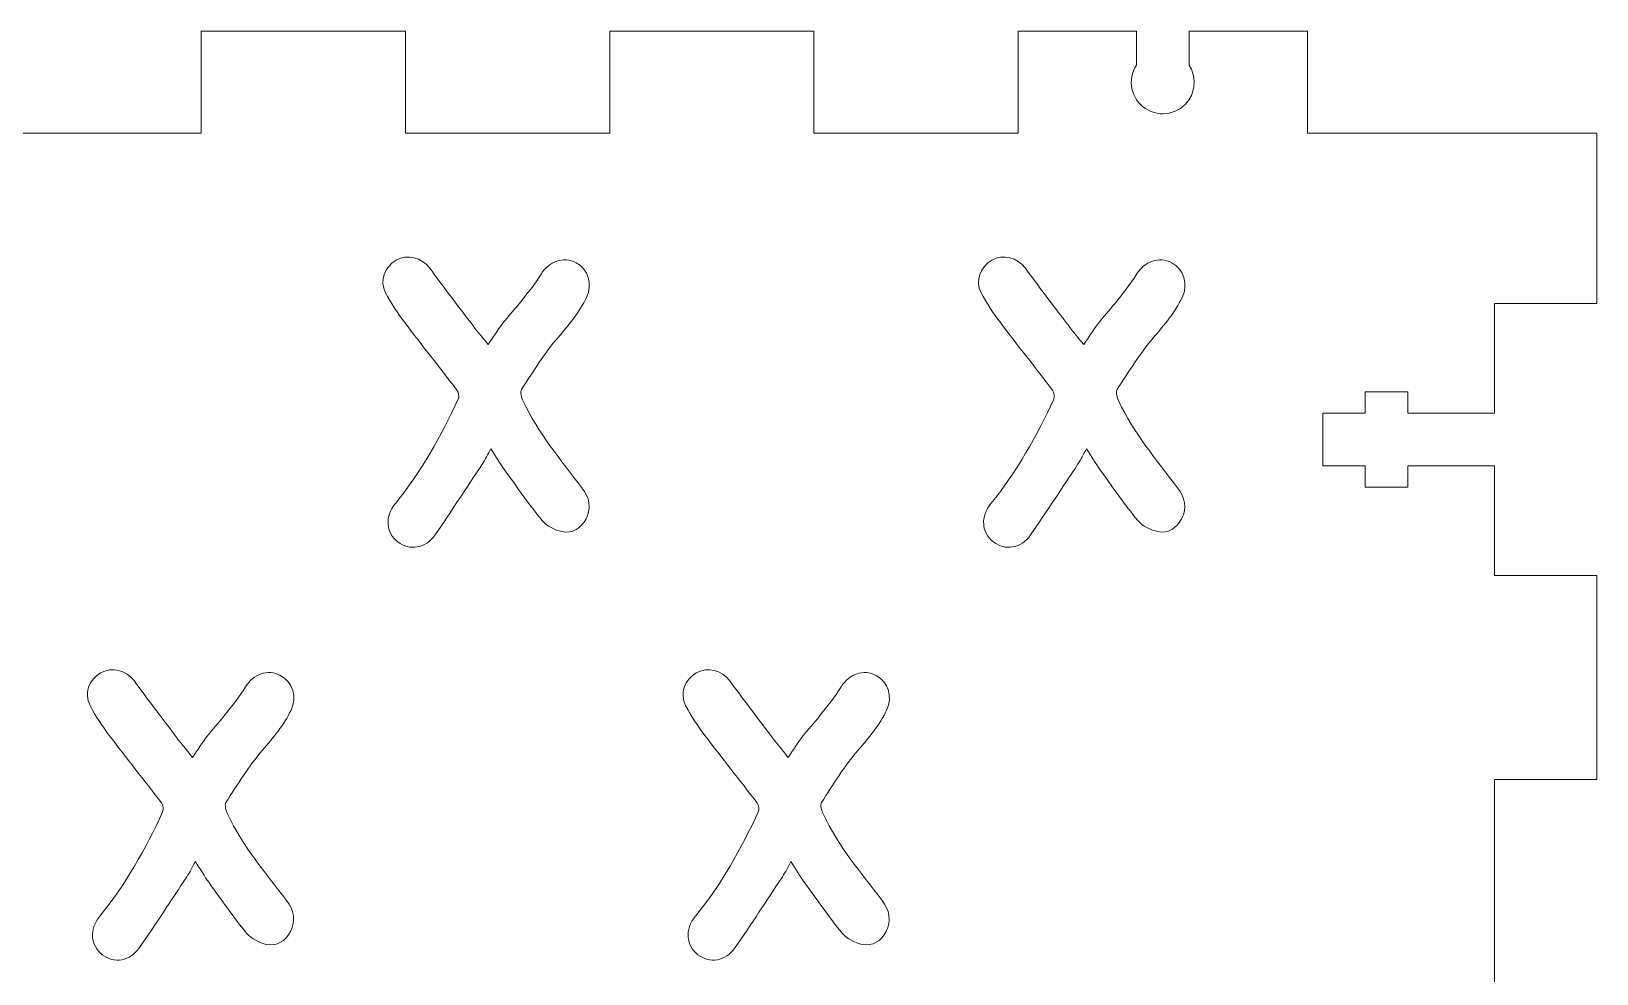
# Model space of a CAD drawing. Header units: inches. Extents: x 5 to 205, y 106 to 206.
# Drawn here: x 113.1 to 205.1, y 150.6 to 206 of the extents above; entities that cross this region are included whole.
import ezdxf

# ---------------------------------------------------------------- set-up
doc = ezdxf.new("R2010")
doc.units = ezdxf.units.IN
doc.header["$MEASUREMENT"] = 0

# ---------------------------------------------------------------- blocks, each defined once
blk = doc.blocks.new('block 132')
at = {"color": 7, "lineweight": 15, "true_color": 0xffffff}
blk.add_open_spline([(136.542, 192.078), (136.078, 192.698), (135.245, 192.906), (134.577, 192.53)], degree=3, dxfattribs=at)
blk = doc.blocks.new('block 133')
at = {"color": 7, "lineweight": 15, "true_color": 0xffffff}
blk.add_open_spline([(134.577, 192.53), (133.904, 192.154), (133.587, 191.313), (133.955, 190.621)], degree=3, dxfattribs=at)
blk = doc.blocks.new('block 134')
at = {"color": 7, "lineweight": 15, "true_color": 0xffffff}
blk.add_open_spline([(133.955, 190.621), (134.272, 190.001), (134.672, 189.416), (135.088, 188.86)], degree=3, dxfattribs=at)
blk = doc.blocks.new('block 135')
at = {"color": 7, "lineweight": 15, "true_color": 0xffffff}
blk.add_open_spline([(135.088, 188.86), (136.091, 187.525), (137.143, 186.221), (138.152, 184.889)], degree=3, dxfattribs=at)
blk = doc.blocks.new('block 136')
at = {"color": 7, "lineweight": 15, "true_color": 0xffffff}
blk.add_open_spline([(138.152, 184.889), (138.248, 184.761), (138.292, 184.5), (138.225, 184.359)], degree=3, dxfattribs=at)
blk = doc.blocks.new('block 137')
at = {"color": 7, "lineweight": 15, "true_color": 0xffffff}
blk.add_open_spline([(138.225, 184.359), (137.212, 182.179), (136.054, 180.093), (134.533, 178.228)], degree=3, dxfattribs=at)
blk = doc.blocks.new('block 138')
at = {"color": 7, "lineweight": 15, "true_color": 0xffffff}
blk.add_open_spline([(134.533, 178.228), (133.9, 177.461), (133.976, 176.502), (134.676, 175.964)], degree=3, dxfattribs=at)
blk = doc.blocks.new('block 139')
at = {"color": 7, "lineweight": 15, "true_color": 0xffffff}
blk.add_open_spline([(134.676, 175.964), (135.373, 175.429), (136.301, 175.573), (136.862, 176.378)], degree=3, dxfattribs=at)
blk = doc.blocks.new('block 140')
at = {"color": 7, "lineweight": 15, "true_color": 0xffffff}
blk.add_open_spline([(136.862, 176.378), (137.812, 177.754), (138.725, 179.158), (139.646, 180.549)], degree=3, dxfattribs=at)
blk = doc.blocks.new('block 141')
at = {"color": 7, "lineweight": 15, "true_color": 0xffffff}
blk.add_open_spline([(139.646, 180.549), (139.826, 180.82), (139.962, 181.112), (140.146, 181.442)], degree=3, dxfattribs=at)
blk = doc.blocks.new('block 142')
at = {"color": 7, "lineweight": 15, "true_color": 0xffffff}
blk.add_open_spline([(140.146, 181.442), (140.442, 180.98), (140.679, 180.577), (140.947, 180.206)], degree=3, dxfattribs=at)
blk = doc.blocks.new('block 143')
at = {"color": 7, "lineweight": 15, "true_color": 0xffffff}
blk.add_open_spline([(140.947, 180.206), (141.67, 179.203), (142.373, 178.179), (143.161, 177.226)], degree=3, dxfattribs=at)
blk = doc.blocks.new('block 144')
at = {"color": 7, "lineweight": 15, "true_color": 0xffffff}
blk.add_open_spline([(143.161, 177.226), (143.433, 176.901), (143.91, 176.658), (144.335, 176.57)], degree=3, dxfattribs=at)
blk = doc.blocks.new('block 145')
at = {"color": 7, "lineweight": 15, "true_color": 0xffffff}
blk.add_open_spline([(144.335, 176.57), (144.939, 176.442), (145.447, 176.77), (145.736, 177.324)], degree=3, dxfattribs=at)
blk = doc.blocks.new('block 146')
at = {"color": 7, "lineweight": 15, "true_color": 0xffffff}
blk.add_open_spline([(145.736, 177.324), (146.068, 177.975), (145.936, 178.582), (145.499, 179.154)], degree=3, dxfattribs=at)
blk = doc.blocks.new('block 147')
at = {"color": 7, "lineweight": 15, "true_color": 0xffffff}
blk.add_open_spline([(145.499, 179.154), (144.253, 180.783), (142.925, 182.361), (142.039, 184.242)], degree=3, dxfattribs=at)
blk = doc.blocks.new('block 148')
at = {"color": 7, "lineweight": 15, "true_color": 0xffffff}
blk.add_open_spline([(142.039, 184.242), (141.943, 184.443), (141.851, 184.776), (141.943, 184.921)], degree=3, dxfattribs=at)
blk = doc.blocks.new('block 149')
at = {"color": 7, "lineweight": 15, "true_color": 0xffffff}
blk.add_open_spline([(141.943, 184.921), (142.628, 185.972), (143.285, 187.049), (144.09, 187.991)], degree=3, dxfattribs=at)
blk = doc.blocks.new('block 150')
at = {"color": 7, "lineweight": 15, "true_color": 0xffffff}
blk.add_open_spline([(144.09, 187.991), (144.731, 188.735), (145.348, 189.459), (145.767, 190.342)], degree=3, dxfattribs=at)
blk = doc.blocks.new('block 151')
at = {"color": 7, "lineweight": 15, "true_color": 0xffffff}
blk.add_open_spline([(145.767, 190.342), (146.139, 191.117), (145.875, 191.992), (145.159, 192.379)], degree=3, dxfattribs=at)
blk = doc.blocks.new('block 152')
at = {"color": 7, "lineweight": 15, "true_color": 0xffffff}
blk.add_open_spline([(145.159, 192.379), (144.406, 192.778), (143.553, 192.459), (143.093, 191.707)], degree=3, dxfattribs=at)
blk = doc.blocks.new('block 153')
at = {"color": 7, "lineweight": 15, "true_color": 0xffffff}
blk.add_open_spline([(143.093, 191.707), (142.72, 191.105), (142.264, 190.553), (141.823, 189.993)], degree=3, dxfattribs=at)
blk = doc.blocks.new('block 154')
at = {"color": 7, "lineweight": 15, "true_color": 0xffffff}
blk.add_open_spline([(141.823, 189.993), (141.507, 189.588), (141.146, 189.215), (140.83, 188.803)], degree=3, dxfattribs=at)
blk = doc.blocks.new('block 155')
at = {"color": 7, "lineweight": 15, "true_color": 0xffffff}
blk.add_open_spline([(140.83, 188.803), (140.543, 188.416), (140.282, 188.006), (139.981, 187.566)], degree=3, dxfattribs=at)
blk = doc.blocks.new('block 156')
at = {"color": 7, "lineweight": 15, "true_color": 0xffffff}
blk.add_open_spline([(139.981, 187.566), (139.6, 188.047), (139.257, 188.456), (138.941, 188.88)], degree=3, dxfattribs=at)
blk = doc.blocks.new('block 157')
at = {"color": 7, "lineweight": 15, "true_color": 0xffffff}
blk.add_open_spline([(138.941, 188.88), (138.136, 189.941), (137.323, 191.008), (136.542, 192.078)], degree=3, dxfattribs=at)
blk = doc.blocks.new('block 158')
at = {"color": 7, "lineweight": 15, "true_color": 0xffffff}
blk.add_open_spline([(171.542, 192.078), (171.078, 192.698), (170.245, 192.906), (169.577, 192.53)], degree=3, dxfattribs=at)
blk = doc.blocks.new('block 159')
at = {"color": 7, "lineweight": 15, "true_color": 0xffffff}
blk.add_open_spline([(169.577, 192.53), (168.904, 192.154), (168.587, 191.313), (168.955, 190.621)], degree=3, dxfattribs=at)
blk = doc.blocks.new('block 160')
at = {"color": 7, "lineweight": 15, "true_color": 0xffffff}
blk.add_open_spline([(168.955, 190.621), (169.272, 190.001), (169.672, 189.416), (170.088, 188.86)], degree=3, dxfattribs=at)
blk = doc.blocks.new('block 161')
at = {"color": 7, "lineweight": 15, "true_color": 0xffffff}
blk.add_open_spline([(170.088, 188.86), (171.091, 187.525), (172.143, 186.221), (173.152, 184.889)], degree=3, dxfattribs=at)
blk = doc.blocks.new('block 162')
at = {"color": 7, "lineweight": 15, "true_color": 0xffffff}
blk.add_open_spline([(173.152, 184.889), (173.248, 184.761), (173.292, 184.5), (173.225, 184.359)], degree=3, dxfattribs=at)
blk = doc.blocks.new('block 163')
at = {"color": 7, "lineweight": 15, "true_color": 0xffffff}
blk.add_open_spline([(173.225, 184.359), (172.212, 182.179), (171.054, 180.093), (169.533, 178.228)], degree=3, dxfattribs=at)
blk = doc.blocks.new('block 164')
at = {"color": 7, "lineweight": 15, "true_color": 0xffffff}
blk.add_open_spline([(169.533, 178.228), (168.9, 177.461), (168.976, 176.502), (169.676, 175.964)], degree=3, dxfattribs=at)
blk = doc.blocks.new('block 165')
at = {"color": 7, "lineweight": 15, "true_color": 0xffffff}
blk.add_open_spline([(169.676, 175.964), (170.373, 175.429), (171.301, 175.573), (171.862, 176.378)], degree=3, dxfattribs=at)
blk = doc.blocks.new('block 166')
at = {"color": 7, "lineweight": 15, "true_color": 0xffffff}
blk.add_open_spline([(171.862, 176.378), (172.812, 177.754), (173.725, 179.158), (174.646, 180.549)], degree=3, dxfattribs=at)
blk = doc.blocks.new('block 167')
at = {"color": 7, "lineweight": 15, "true_color": 0xffffff}
blk.add_open_spline([(174.646, 180.549), (174.826, 180.82), (174.962, 181.112), (175.146, 181.442)], degree=3, dxfattribs=at)
blk = doc.blocks.new('block 168')
at = {"color": 7, "lineweight": 15, "true_color": 0xffffff}
blk.add_open_spline([(175.146, 181.442), (175.442, 180.98), (175.679, 180.577), (175.947, 180.206)], degree=3, dxfattribs=at)
blk = doc.blocks.new('block 169')
at = {"color": 7, "lineweight": 15, "true_color": 0xffffff}
blk.add_open_spline([(175.947, 180.206), (176.67, 179.203), (177.373, 178.179), (178.161, 177.226)], degree=3, dxfattribs=at)
blk = doc.blocks.new('block 170')
at = {"color": 7, "lineweight": 15, "true_color": 0xffffff}
blk.add_open_spline([(178.161, 177.226), (178.433, 176.901), (178.91, 176.658), (179.335, 176.57)], degree=3, dxfattribs=at)
blk = doc.blocks.new('block 171')
at = {"color": 7, "lineweight": 15, "true_color": 0xffffff}
blk.add_open_spline([(179.335, 176.57), (179.939, 176.442), (180.447, 176.77), (180.736, 177.324)], degree=3, dxfattribs=at)
blk = doc.blocks.new('block 172')
at = {"color": 7, "lineweight": 15, "true_color": 0xffffff}
blk.add_open_spline([(180.736, 177.324), (181.068, 177.975), (180.936, 178.582), (180.499, 179.154)], degree=3, dxfattribs=at)
blk = doc.blocks.new('block 173')
at = {"color": 7, "lineweight": 15, "true_color": 0xffffff}
blk.add_open_spline([(180.499, 179.154), (179.253, 180.783), (177.925, 182.361), (177.039, 184.242)], degree=3, dxfattribs=at)
blk = doc.blocks.new('block 174')
at = {"color": 7, "lineweight": 15, "true_color": 0xffffff}
blk.add_open_spline([(177.039, 184.242), (176.943, 184.443), (176.851, 184.776), (176.943, 184.921)], degree=3, dxfattribs=at)
blk = doc.blocks.new('block 175')
at = {"color": 7, "lineweight": 15, "true_color": 0xffffff}
blk.add_open_spline([(176.943, 184.921), (177.628, 185.972), (178.285, 187.049), (179.09, 187.991)], degree=3, dxfattribs=at)
blk = doc.blocks.new('block 176')
at = {"color": 7, "lineweight": 15, "true_color": 0xffffff}
blk.add_open_spline([(179.09, 187.991), (179.731, 188.735), (180.348, 189.459), (180.767, 190.342)], degree=3, dxfattribs=at)
blk = doc.blocks.new('block 177')
at = {"color": 7, "lineweight": 15, "true_color": 0xffffff}
blk.add_open_spline([(180.767, 190.342), (181.139, 191.117), (180.875, 191.992), (180.159, 192.379)], degree=3, dxfattribs=at)
blk = doc.blocks.new('block 178')
at = {"color": 7, "lineweight": 15, "true_color": 0xffffff}
blk.add_open_spline([(180.159, 192.379), (179.406, 192.778), (178.553, 192.459), (178.093, 191.707)], degree=3, dxfattribs=at)
blk = doc.blocks.new('block 179')
at = {"color": 7, "lineweight": 15, "true_color": 0xffffff}
blk.add_open_spline([(178.093, 191.707), (177.72, 191.105), (177.264, 190.553), (176.823, 189.993)], degree=3, dxfattribs=at)
blk = doc.blocks.new('block 180')
at = {"color": 7, "lineweight": 15, "true_color": 0xffffff}
blk.add_open_spline([(176.823, 189.993), (176.507, 189.588), (176.146, 189.215), (175.83, 188.803)], degree=3, dxfattribs=at)
blk = doc.blocks.new('block 181')
at = {"color": 7, "lineweight": 15, "true_color": 0xffffff}
blk.add_open_spline([(175.83, 188.803), (175.543, 188.416), (175.282, 188.006), (174.981, 187.566)], degree=3, dxfattribs=at)
blk = doc.blocks.new('block 182')
at = {"color": 7, "lineweight": 15, "true_color": 0xffffff}
blk.add_open_spline([(174.981, 187.566), (174.6, 188.047), (174.257, 188.456), (173.941, 188.88)], degree=3, dxfattribs=at)
blk = doc.blocks.new('block 183')
at = {"color": 7, "lineweight": 15, "true_color": 0xffffff}
blk.add_open_spline([(173.941, 188.88), (173.136, 189.941), (172.323, 191.008), (171.542, 192.078)], degree=3, dxfattribs=at)
blk = doc.blocks.new('block 236')
at = {"color": 7, "lineweight": 15, "true_color": 0xffffff}
blk.add_open_spline([(119.175, 167.807), (118.712, 168.427), (117.879, 168.636), (117.21, 168.259)], degree=3, dxfattribs=at)
blk = doc.blocks.new('block 237')
at = {"color": 7, "lineweight": 15, "true_color": 0xffffff}
blk.add_open_spline([(117.21, 168.259), (116.537, 167.884), (116.221, 167.043), (116.589, 166.351)], degree=3, dxfattribs=at)
blk = doc.blocks.new('block 238')
at = {"color": 7, "lineweight": 15, "true_color": 0xffffff}
blk.add_open_spline([(116.589, 166.351), (116.906, 165.731), (117.305, 165.145), (117.722, 164.589)], degree=3, dxfattribs=at)
blk = doc.blocks.new('block 239')
at = {"color": 7, "lineweight": 15, "true_color": 0xffffff}
blk.add_open_spline([(117.722, 164.589), (118.724, 163.255), (119.777, 161.951), (120.786, 160.619)], degree=3, dxfattribs=at)
blk = doc.blocks.new('block 240')
at = {"color": 7, "lineweight": 15, "true_color": 0xffffff}
blk.add_open_spline([(120.786, 160.619), (120.881, 160.49), (120.925, 160.229), (120.858, 160.089)], degree=3, dxfattribs=at)
blk = doc.blocks.new('block 241')
at = {"color": 7, "lineweight": 15, "true_color": 0xffffff}
blk.add_open_spline([(120.858, 160.089), (119.845, 157.908), (118.687, 155.823), (117.166, 153.957)], degree=3, dxfattribs=at)
blk = doc.blocks.new('block 242')
at = {"color": 7, "lineweight": 15, "true_color": 0xffffff}
blk.add_open_spline([(117.166, 153.957), (116.533, 153.191), (116.609, 152.232), (117.309, 151.694)], degree=3, dxfattribs=at)
blk = doc.blocks.new('block 243')
at = {"color": 7, "lineweight": 15, "true_color": 0xffffff}
blk.add_open_spline([(117.309, 151.694), (118.006, 151.158), (118.935, 151.303), (119.496, 152.107)], degree=3, dxfattribs=at)
blk = doc.blocks.new('block 244')
at = {"color": 7, "lineweight": 15, "true_color": 0xffffff}
blk.add_open_spline([(119.496, 152.107), (120.446, 153.483), (121.359, 154.888), (122.279, 156.278)], degree=3, dxfattribs=at)
blk = doc.blocks.new('block 245')
at = {"color": 7, "lineweight": 15, "true_color": 0xffffff}
blk.add_open_spline([(122.279, 156.278), (122.46, 156.549), (122.596, 156.842), (122.78, 157.172)], degree=3, dxfattribs=at)
blk = doc.blocks.new('block 246')
at = {"color": 7, "lineweight": 15, "true_color": 0xffffff}
blk.add_open_spline([(122.78, 157.172), (123.076, 156.71), (123.312, 156.306), (123.581, 155.935)], degree=3, dxfattribs=at)
blk = doc.blocks.new('block 247')
at = {"color": 7, "lineweight": 15, "true_color": 0xffffff}
blk.add_open_spline([(123.581, 155.935), (124.304, 154.933), (125.006, 153.908), (125.794, 152.955)], degree=3, dxfattribs=at)
blk = doc.blocks.new('block 248')
at = {"color": 7, "lineweight": 15, "true_color": 0xffffff}
blk.add_open_spline([(125.794, 152.955), (126.066, 152.63), (126.544, 152.388), (126.968, 152.299)], degree=3, dxfattribs=at)
blk = doc.blocks.new('block 249')
at = {"color": 7, "lineweight": 15, "true_color": 0xffffff}
blk.add_open_spline([(126.968, 152.299), (127.573, 152.171), (128.081, 152.5), (128.369, 153.054)], degree=3, dxfattribs=at)
blk = doc.blocks.new('block 250')
at = {"color": 7, "lineweight": 15, "true_color": 0xffffff}
blk.add_open_spline([(128.369, 153.054), (128.702, 153.704), (128.57, 154.312), (128.133, 154.884)], degree=3, dxfattribs=at)
blk = doc.blocks.new('block 251')
at = {"color": 7, "lineweight": 15, "true_color": 0xffffff}
blk.add_open_spline([(128.133, 154.884), (126.887, 156.513), (125.558, 158.09), (124.672, 159.972)], degree=3, dxfattribs=at)
blk = doc.blocks.new('block 252')
at = {"color": 7, "lineweight": 15, "true_color": 0xffffff}
blk.add_open_spline([(124.672, 159.972), (124.577, 160.172), (124.485, 160.506), (124.577, 160.65)], degree=3, dxfattribs=at)
blk = doc.blocks.new('block 253')
at = {"color": 7, "lineweight": 15, "true_color": 0xffffff}
blk.add_open_spline([(124.577, 160.65), (125.261, 161.702), (125.918, 162.779), (126.723, 163.72)], degree=3, dxfattribs=at)
blk = doc.blocks.new('block 254')
at = {"color": 7, "lineweight": 15, "true_color": 0xffffff}
blk.add_open_spline([(126.723, 163.72), (127.365, 164.464), (127.982, 165.189), (128.401, 166.072)], degree=3, dxfattribs=at)
blk = doc.blocks.new('block 255')
at = {"color": 7, "lineweight": 15, "true_color": 0xffffff}
blk.add_open_spline([(128.401, 166.072), (128.772, 166.846), (128.508, 167.721), (127.792, 168.108)], degree=3, dxfattribs=at)
blk = doc.blocks.new('block 256')
at = {"color": 7, "lineweight": 15, "true_color": 0xffffff}
blk.add_open_spline([(127.792, 168.108), (127.04, 168.508), (126.186, 168.188), (125.726, 167.436)], degree=3, dxfattribs=at)
blk = doc.blocks.new('block 257')
at = {"color": 7, "lineweight": 15, "true_color": 0xffffff}
blk.add_open_spline([(125.726, 167.436), (125.354, 166.834), (124.897, 166.282), (124.457, 165.723)], degree=3, dxfattribs=at)
blk = doc.blocks.new('block 258')
at = {"color": 7, "lineweight": 15, "true_color": 0xffffff}
blk.add_open_spline([(124.457, 165.723), (124.14, 165.317), (123.78, 164.944), (123.463, 164.533)], degree=3, dxfattribs=at)
blk = doc.blocks.new('block 259')
at = {"color": 7, "lineweight": 15, "true_color": 0xffffff}
blk.add_open_spline([(123.463, 164.533), (123.176, 164.146), (122.916, 163.736), (122.615, 163.295)], degree=3, dxfattribs=at)
blk = doc.blocks.new('block 260')
at = {"color": 7, "lineweight": 15, "true_color": 0xffffff}
blk.add_open_spline([(122.615, 163.295), (122.234, 163.776), (121.89, 164.186), (121.575, 164.609)], degree=3, dxfattribs=at)
blk = doc.blocks.new('block 261')
at = {"color": 7, "lineweight": 15, "true_color": 0xffffff}
blk.add_open_spline([(121.575, 164.609), (120.77, 165.671), (119.957, 166.738), (119.175, 167.807)], degree=3, dxfattribs=at)
blk = doc.blocks.new('block 262')
at = {"color": 7, "lineweight": 15, "true_color": 0xffffff}
blk.add_open_spline([(154.175, 167.807), (153.712, 168.427), (152.879, 168.636), (152.21, 168.259)], degree=3, dxfattribs=at)
blk = doc.blocks.new('block 263')
at = {"color": 7, "lineweight": 15, "true_color": 0xffffff}
blk.add_open_spline([(152.21, 168.259), (151.537, 167.884), (151.221, 167.043), (151.589, 166.351)], degree=3, dxfattribs=at)
blk = doc.blocks.new('block 264')
at = {"color": 7, "lineweight": 15, "true_color": 0xffffff}
blk.add_open_spline([(151.589, 166.351), (151.906, 165.731), (152.305, 165.145), (152.722, 164.589)], degree=3, dxfattribs=at)
blk = doc.blocks.new('block 265')
at = {"color": 7, "lineweight": 15, "true_color": 0xffffff}
blk.add_open_spline([(152.722, 164.589), (153.724, 163.255), (154.777, 161.951), (155.786, 160.619)], degree=3, dxfattribs=at)
blk = doc.blocks.new('block 266')
at = {"color": 7, "lineweight": 15, "true_color": 0xffffff}
blk.add_open_spline([(155.786, 160.619), (155.881, 160.49), (155.925, 160.229), (155.858, 160.089)], degree=3, dxfattribs=at)
blk = doc.blocks.new('block 267')
at = {"color": 7, "lineweight": 15, "true_color": 0xffffff}
blk.add_open_spline([(155.858, 160.089), (154.845, 157.908), (153.687, 155.823), (152.166, 153.957)], degree=3, dxfattribs=at)
blk = doc.blocks.new('block 268')
at = {"color": 7, "lineweight": 15, "true_color": 0xffffff}
blk.add_open_spline([(152.166, 153.957), (151.533, 153.191), (151.609, 152.232), (152.309, 151.694)], degree=3, dxfattribs=at)
blk = doc.blocks.new('block 269')
at = {"color": 7, "lineweight": 15, "true_color": 0xffffff}
blk.add_open_spline([(152.309, 151.694), (153.006, 151.158), (153.935, 151.303), (154.496, 152.107)], degree=3, dxfattribs=at)
blk = doc.blocks.new('block 270')
at = {"color": 7, "lineweight": 15, "true_color": 0xffffff}
blk.add_open_spline([(154.496, 152.107), (155.446, 153.483), (156.359, 154.888), (157.279, 156.278)], degree=3, dxfattribs=at)
blk = doc.blocks.new('block 271')
at = {"color": 7, "lineweight": 15, "true_color": 0xffffff}
blk.add_open_spline([(157.279, 156.278), (157.46, 156.549), (157.596, 156.842), (157.78, 157.172)], degree=3, dxfattribs=at)
blk = doc.blocks.new('block 272')
at = {"color": 7, "lineweight": 15, "true_color": 0xffffff}
blk.add_open_spline([(157.78, 157.172), (158.076, 156.71), (158.312, 156.306), (158.581, 155.935)], degree=3, dxfattribs=at)
blk = doc.blocks.new('block 273')
at = {"color": 7, "lineweight": 15, "true_color": 0xffffff}
blk.add_open_spline([(158.581, 155.935), (159.304, 154.933), (160.006, 153.908), (160.794, 152.955)], degree=3, dxfattribs=at)
blk = doc.blocks.new('block 274')
at = {"color": 7, "lineweight": 15, "true_color": 0xffffff}
blk.add_open_spline([(160.794, 152.955), (161.066, 152.63), (161.544, 152.388), (161.968, 152.299)], degree=3, dxfattribs=at)
blk = doc.blocks.new('block 275')
at = {"color": 7, "lineweight": 15, "true_color": 0xffffff}
blk.add_open_spline([(161.968, 152.299), (162.573, 152.171), (163.081, 152.5), (163.369, 153.054)], degree=3, dxfattribs=at)
blk = doc.blocks.new('block 276')
at = {"color": 7, "lineweight": 15, "true_color": 0xffffff}
blk.add_open_spline([(163.369, 153.054), (163.702, 153.704), (163.57, 154.312), (163.133, 154.884)], degree=3, dxfattribs=at)
blk = doc.blocks.new('block 277')
at = {"color": 7, "lineweight": 15, "true_color": 0xffffff}
blk.add_open_spline([(163.133, 154.884), (161.887, 156.513), (160.558, 158.09), (159.672, 159.972)], degree=3, dxfattribs=at)
blk = doc.blocks.new('block 278')
at = {"color": 7, "lineweight": 15, "true_color": 0xffffff}
blk.add_open_spline([(159.672, 159.972), (159.577, 160.172), (159.485, 160.506), (159.577, 160.65)], degree=3, dxfattribs=at)
blk = doc.blocks.new('block 279')
at = {"color": 7, "lineweight": 15, "true_color": 0xffffff}
blk.add_open_spline([(159.577, 160.65), (160.261, 161.702), (160.918, 162.779), (161.723, 163.72)], degree=3, dxfattribs=at)
blk = doc.blocks.new('block 280')
at = {"color": 7, "lineweight": 15, "true_color": 0xffffff}
blk.add_open_spline([(161.723, 163.72), (162.365, 164.464), (162.982, 165.189), (163.401, 166.072)], degree=3, dxfattribs=at)
blk = doc.blocks.new('block 281')
at = {"color": 7, "lineweight": 15, "true_color": 0xffffff}
blk.add_open_spline([(163.401, 166.072), (163.772, 166.846), (163.508, 167.721), (162.792, 168.108)], degree=3, dxfattribs=at)
blk = doc.blocks.new('block 282')
at = {"color": 7, "lineweight": 15, "true_color": 0xffffff}
blk.add_open_spline([(162.792, 168.108), (162.04, 168.508), (161.186, 168.188), (160.726, 167.436)], degree=3, dxfattribs=at)
blk = doc.blocks.new('block 283')
at = {"color": 7, "lineweight": 15, "true_color": 0xffffff}
blk.add_open_spline([(160.726, 167.436), (160.354, 166.834), (159.897, 166.282), (159.457, 165.723)], degree=3, dxfattribs=at)
blk = doc.blocks.new('block 284')
at = {"color": 7, "lineweight": 15, "true_color": 0xffffff}
blk.add_open_spline([(159.457, 165.723), (159.14, 165.317), (158.78, 164.944), (158.463, 164.533)], degree=3, dxfattribs=at)
blk = doc.blocks.new('block 285')
at = {"color": 7, "lineweight": 15, "true_color": 0xffffff}
blk.add_open_spline([(158.463, 164.533), (158.176, 164.146), (157.916, 163.736), (157.615, 163.295)], degree=3, dxfattribs=at)
blk = doc.blocks.new('block 286')
at = {"color": 7, "lineweight": 15, "true_color": 0xffffff}
blk.add_open_spline([(157.615, 163.295), (157.234, 163.776), (156.89, 164.186), (156.575, 164.609)], degree=3, dxfattribs=at)
blk = doc.blocks.new('block 287')
at = {"color": 7, "lineweight": 15, "true_color": 0xffffff}
blk.add_open_spline([(156.575, 164.609), (155.77, 165.671), (154.957, 166.738), (154.175, 167.807)], degree=3, dxfattribs=at)
blk = doc.blocks.new('block 453')
at = {"color": 7, "lineweight": 15, "true_color": 0xffffff}
blk.add_lwpolyline([(111.128, 199.992), (123.128, 199.992)], dxfattribs=at)
blk = doc.blocks.new('block 454')
at = {"color": 7, "lineweight": 15, "true_color": 0xffffff}
blk.add_lwpolyline([(123.128, 199.992), (123.128, 205.992)], dxfattribs=at)
blk = doc.blocks.new('block 455')
at = {"color": 7, "lineweight": 15, "true_color": 0xffffff}
blk.add_lwpolyline([(123.128, 205.992), (135.128, 205.992)], dxfattribs=at)
blk = doc.blocks.new('block 456')
at = {"color": 7, "lineweight": 15, "true_color": 0xffffff}
blk.add_lwpolyline([(135.128, 205.992), (135.128, 199.992)], dxfattribs=at)
blk = doc.blocks.new('block 457')
at = {"color": 7, "lineweight": 15, "true_color": 0xffffff}
blk.add_lwpolyline([(135.128, 199.992), (147.128, 199.992)], dxfattribs=at)
blk = doc.blocks.new('block 458')
at = {"color": 7, "lineweight": 15, "true_color": 0xffffff}
blk.add_lwpolyline([(147.128, 199.992), (147.128, 205.992)], dxfattribs=at)
blk = doc.blocks.new('block 459')
at = {"color": 7, "lineweight": 15, "true_color": 0xffffff}
blk.add_lwpolyline([(147.128, 205.992), (159.128, 205.992)], dxfattribs=at)
blk = doc.blocks.new('block 460')
at = {"color": 7, "lineweight": 15, "true_color": 0xffffff}
blk.add_lwpolyline([(159.128, 205.992), (159.128, 199.992)], dxfattribs=at)
blk = doc.blocks.new('block 461')
at = {"color": 7, "lineweight": 15, "true_color": 0xffffff}
blk.add_lwpolyline([(159.128, 199.992), (171.128, 199.992)], dxfattribs=at)
blk = doc.blocks.new('block 462')
at = {"color": 7, "lineweight": 15, "true_color": 0xffffff}
blk.add_lwpolyline([(171.128, 199.992), (171.128, 205.992)], dxfattribs=at)
blk = doc.blocks.new('block 463')
at = {"color": 7, "lineweight": 15, "true_color": 0xffffff}
blk.add_lwpolyline([(178.078, 205.992), (171.128, 205.992)], dxfattribs=at)
blk = doc.blocks.new('block 464')
at = {"color": 7, "lineweight": 15, "true_color": 0xffffff}
blk.add_lwpolyline([(178.078, 205.992), (178.078, 204.002)], dxfattribs=at)
blk = doc.blocks.new('block 465')
at = {"color": 7, "lineweight": 15, "true_color": 0xffffff}
blk.add_lwpolyline([(181.178, 205.992), (181.178, 204.002)], dxfattribs=at)
blk = doc.blocks.new('block 466')
at = {"color": 7, "lineweight": 15, "true_color": 0xffffff}
blk.add_lwpolyline([(188.128, 205.992), (181.178, 205.992)], dxfattribs=at)
blk = doc.blocks.new('block 467')
at = {"color": 7, "lineweight": 15, "true_color": 0xffffff}
blk.add_lwpolyline([(188.128, 205.992), (188.128, 199.992)], dxfattribs=at)
blk = doc.blocks.new('block 468')
at = {"color": 7, "lineweight": 15, "true_color": 0xffffff}
blk.add_lwpolyline([(188.128, 199.992), (205.128, 199.992)], dxfattribs=at)
blk = doc.blocks.new('block 469')
at = {"color": 7, "lineweight": 15, "true_color": 0xffffff}
blk.add_lwpolyline([(205.128, 199.992), (205.128, 189.992)], dxfattribs=at)
blk = doc.blocks.new('block 470')
at = {"color": 7, "lineweight": 15, "true_color": 0xffffff}
blk.add_lwpolyline([(205.128, 189.992), (199.128, 189.992)], dxfattribs=at)
blk = doc.blocks.new('block 471')
at = {"color": 7, "lineweight": 15, "true_color": 0xffffff}
blk.add_lwpolyline([(199.128, 189.992), (199.128, 183.542)], dxfattribs=at)
blk = doc.blocks.new('block 472')
at = {"color": 7, "lineweight": 15, "true_color": 0xffffff}
blk.add_lwpolyline([(199.128, 183.542), (194.028, 183.542)], dxfattribs=at)
blk = doc.blocks.new('block 473')
at = {"color": 7, "lineweight": 15, "true_color": 0xffffff}
blk.add_lwpolyline([(194.028, 183.542), (194.028, 184.792)], dxfattribs=at)
blk = doc.blocks.new('block 474')
at = {"color": 7, "lineweight": 15, "true_color": 0xffffff}
blk.add_lwpolyline([(194.028, 184.792), (191.528, 184.792)], dxfattribs=at)
blk = doc.blocks.new('block 475')
at = {"color": 7, "lineweight": 15, "true_color": 0xffffff}
blk.add_lwpolyline([(191.528, 184.792), (191.528, 183.542)], dxfattribs=at)
blk = doc.blocks.new('block 476')
at = {"color": 7, "lineweight": 15, "true_color": 0xffffff}
blk.add_lwpolyline([(191.528, 183.542), (189.028, 183.542)], dxfattribs=at)
blk = doc.blocks.new('block 477')
at = {"color": 7, "lineweight": 15, "true_color": 0xffffff}
blk.add_lwpolyline([(189.028, 183.542), (189.028, 180.442)], dxfattribs=at)
blk = doc.blocks.new('block 478')
at = {"color": 7, "lineweight": 15, "true_color": 0xffffff}
blk.add_lwpolyline([(189.028, 180.442), (191.528, 180.442)], dxfattribs=at)
blk = doc.blocks.new('block 479')
at = {"color": 7, "lineweight": 15, "true_color": 0xffffff}
blk.add_lwpolyline([(191.528, 180.442), (191.528, 179.192)], dxfattribs=at)
blk = doc.blocks.new('block 480')
at = {"color": 7, "lineweight": 15, "true_color": 0xffffff}
blk.add_lwpolyline([(191.528, 179.192), (194.028, 179.192)], dxfattribs=at)
blk = doc.blocks.new('block 481')
at = {"color": 7, "lineweight": 15, "true_color": 0xffffff}
blk.add_lwpolyline([(194.028, 179.192), (194.028, 180.442)], dxfattribs=at)
blk = doc.blocks.new('block 482')
at = {"color": 7, "lineweight": 15, "true_color": 0xffffff}
blk.add_lwpolyline([(194.028, 180.442), (199.128, 180.442)], dxfattribs=at)
blk = doc.blocks.new('block 483')
at = {"color": 7, "lineweight": 15, "true_color": 0xffffff}
blk.add_lwpolyline([(199.128, 180.442), (199.128, 173.992)], dxfattribs=at)
blk = doc.blocks.new('block 484')
at = {"color": 7, "lineweight": 15, "true_color": 0xffffff}
blk.add_lwpolyline([(199.128, 173.992), (205.128, 173.992)], dxfattribs=at)
blk = doc.blocks.new('block 485')
at = {"color": 7, "lineweight": 15, "true_color": 0xffffff}
blk.add_lwpolyline([(205.128, 173.992), (205.128, 161.992)], dxfattribs=at)
blk = doc.blocks.new('block 486')
at = {"color": 7, "lineweight": 15, "true_color": 0xffffff}
blk.add_lwpolyline([(205.128, 161.992), (199.128, 161.992)], dxfattribs=at)
blk = doc.blocks.new('block 487')
at = {"color": 7, "lineweight": 15, "true_color": 0xffffff}
blk.add_lwpolyline([(199.128, 161.992), (199.128, 149.992)], dxfattribs=at)
blk = doc.blocks.new('block 512')
at = {"color": 7, "lineweight": 15, "true_color": 0xffffff}
blk.add_open_spline([(178.078, 204.002), (177.52, 203.146), (177.762, 202), (178.618, 201.442), (179.474, 200.884), (180.62, 201.126), (181.178, 201.982), (181.578, 202.596), (181.578, 203.388), (181.178, 204.002)], degree=3, knots=[0, 0, 0, 0, 1, 1, 1, 2, 2, 2, 3, 3, 3, 3], dxfattribs=at)

msp = doc.modelspace()

# ---------------------------------------------------------------- block references
for name in ['block 454', 'block 455', 'block 456', 'block 458', 'block 459', 'block 460', 'block 462', 'block 463', 'block 464', 'block 465', 'block 466', 'block 467', 'block 512', 'block 453', 'block 457', 'block 461', 'block 468', 'block 469', 'block 133', 'block 132', 'block 152', 'block 151', 'block 159', 'block 158', 'block 178', 'block 177', 'block 157', 'block 153', 'block 183', 'block 179', 'block 134', 'block 160', 'block 154', 'block 150', 'block 180', 'block 176', 'block 470', 'block 471', 'block 135', 'block 156', 'block 155', 'block 161', 'block 182', 'block 181', 'block 149', 'block 175', 'block 148', 'block 174', 'block 137', 'block 136', 'block 147', 'block 163', 'block 162', 'block 173', 'block 474', 'block 475', 'block 473', 'block 476', 'block 477', 'block 472', 'block 141', 'block 142', 'block 167', 'block 168', 'block 140', 'block 166', 'block 478', 'block 479', 'block 481', 'block 482', 'block 483', 'block 143', 'block 169', 'block 146', 'block 172', 'block 480', 'block 138', 'block 164', 'block 144', 'block 145', 'block 170', 'block 171', 'block 139', 'block 165', 'block 484', 'block 485', 'block 236', 'block 256', 'block 262', 'block 282', 'block 237', 'block 261', 'block 257', 'block 255', 'block 263', 'block 287', 'block 283', 'block 281', 'block 238', 'block 258', 'block 254', 'block 264', 'block 284', 'block 280', 'block 239', 'block 260', 'block 259', 'block 265', 'block 286', 'block 285', 'block 253', 'block 279', 'block 486', 'block 487', 'block 241', 'block 240', 'block 252', 'block 267', 'block 266', 'block 278', 'block 251', 'block 277', 'block 245', 'block 246', 'block 271', 'block 272', 'block 244', 'block 247', 'block 270', 'block 273', 'block 250', 'block 276', 'block 242', 'block 268', 'block 248', 'block 249', 'block 274', 'block 275', 'block 243', 'block 269']:
    msp.add_blockref(name, (0, 0))

doc.saveas('drawing.dxf')
